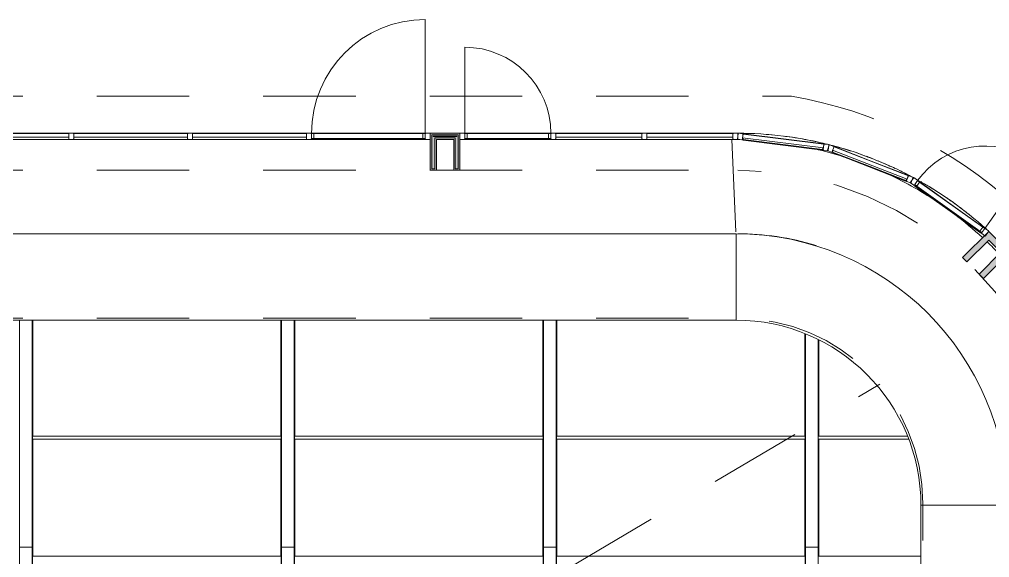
# Model space of a CAD drawing. Header units: metres. Extents: x -227.9 to -140, y 38 to 92.1.
# Drawn here: x -189.37 to -181.5, y 73.17 to 77.54 of the extents above; entities that cross this region are included whole.
import ezdxf

# ---------------------------------------------------------------- set-up
doc = ezdxf.new("R2010")
doc.units = ezdxf.units.M
doc.linetypes.add('JIS_02_0.7', pattern=[1.35, 0.75, -0.6])
for name, color, linetype, lineweight in [('A-COLS', 7, 'Continuous', 5), ('A-DOOR', 7, 'Continuous', 5), ('A-FLOR', 7, 'Continuous', 5), ('A-GLAZ-CURT', 7, 'Continuous', 5), ('A-GLAZ-CWMG', 7, 'Continuous', 5), ('A-ROOF', 7, 'Continuous', 5), ('A-WALL', 7, 'Continuous', 5)]:
    doc.layers.add(name, color=color, linetype=linetype, lineweight=lineweight)
doc.layers.add('A-DETL', color=94, linetype='Continuous', lineweight=5, true_color=0x00a600)
doc.layers.add('A-DETL-MBND', color=9, linetype='Continuous', lineweight=5, true_color=0xc0c0c0)

# ---------------------------------------------------------------- blocks, each defined once
blk = doc.blocks.new('LAG-B1020-CADRE STRUCTURELLE-PATIO - MUC-PATIO_skp_78-11715551-MUC-LAG-PRO-PLA-ARC-TZN-N03-AG02F')
at = {"layer": 'A-DETL-MBND'}
for p, q in [((16.776, 6.9137), (16.776, 5.9743)), ((16.776, 5.9743), (16.776, 6.9137)), ((18.7871, 5.9743), (18.7871, 6.9137)), ((18.7871, 5.9743), (18.7871, 6.9137)), ((18.901, 6.9137), (18.901, 5.9743)), ((18.901, 5.9743), (18.901, 6.9137)), ((20.9121, 5.9743), (20.9121, 6.9137)), ((20.9121, 5.9743), (20.9121, 6.9137)), ((21.026, 6.9137), (21.026, 5.9743)), ((21.026, 5.9743), (21.026, 6.9137)), ((23.0371, 5.9743), (23.0371, 6.8051)), ((23.0371, 5.9743), (23.0371, 6.8051)), ((23.151, 5.9743), (23.151, 6.754)), ((23.151, 6.754), (23.151, 5.9743)), ((16.776, 5.9499), (16.776, 5.0015)), ((16.776, 5.9499), (18.7871, 5.9499)), ((16.776, 5.9499), (18.7871, 5.9499)), ((16.776, 5.0015), (16.776, 5.9499)), ((18.7871, 5.0015), (18.7871, 5.9499)), ((18.7871, 5.0015), (18.7871, 5.9499)), ((18.901, 5.9499), (18.901, 5.0015)), ((18.901, 5.9499), (20.9121, 5.9499)), ((18.901, 5.9499), (20.9121, 5.9499)), ((18.901, 5.0015), (18.901, 5.9499)), ((20.9121, 5.0015), (20.9121, 5.9499)), ((20.9121, 5.0015), (20.9121, 5.9499)), ((21.026, 5.9499), (21.026, 5.0015)), ((21.026, 5.9499), (23.0371, 5.9499)), ((21.026, 5.9499), (23.0371, 5.9499)), ((21.026, 5.0015), (21.026, 5.9499)), ((23.0371, 5.0015), (23.0371, 5.9499)), ((23.0371, 5.0015), (23.0371, 5.9499)), ((23.151, 5.0015), (23.151, 5.9499)), ((23.8801, 5.9499), (23.151, 5.9499)), ((23.151, 5.9499), (23.151, 5.0015)), ((23.151, 5.9499), (23.8801, 5.9499))]:
    blk.add_line(p, q, dxfattribs=at)
blk = doc.blocks.new('LAG-B1020-CADRE STRUCTURELLE-PATIO - MUC-PATIO_skp_75-11715548-MUC-LAG-PRO-PLA-ARC-TZN-N03-AG02F')
at = {"layer": 'A-DETL-MBND'}
for p, q in [((16.881, 7.0357), (16.881, 5.195)), ((16.881, 5.195), (16.881, 7.0357)), ((18.901, 5.195), (18.901, 7.0357)), ((18.901, 5.195), (18.901, 7.0357)), ((19.006, 7.0357), (19.006, 5.195)), ((19.006, 5.195), (19.006, 7.0357)), ((21.026, 5.195), (21.026, 7.0357)), ((21.026, 5.195), (21.026, 7.0357)), ((21.131, 7.0357), (21.131, 5.195)), ((21.131, 5.195), (21.131, 7.0357)), ((23.151, 5.195), (23.151, 6.9252)), ((23.151, 5.195), (23.151, 6.9252)), ((23.256, 6.8783), (23.256, 5.195)), ((23.256, 5.195), (23.256, 6.8783)), ((16.776, 5.195), (16.881, 5.195)), ((16.776, 5.195), (16.881, 5.195)), ((16.881, 2.2157), (16.881, 5.195)), ((16.881, 2.2157), (16.881, 5.195)), ((18.901, 5.195), (19.006, 5.195)), ((18.901, 2.2157), (18.901, 5.195)), ((18.901, 5.195), (18.901, 2.2157)), ((18.901, 5.195), (19.006, 5.195)), ((19.006, 2.2157), (19.006, 5.195)), ((19.006, 2.2157), (19.006, 5.195)), ((21.026, 5.195), (21.131, 5.195)), ((21.026, 2.2157), (21.026, 5.195)), ((21.026, 5.195), (21.026, 2.2157)), ((21.026, 5.195), (21.131, 5.195)), ((21.131, 2.2157), (21.131, 5.195)), ((21.131, 2.2157), (21.131, 5.195)), ((23.151, 5.195), (23.256, 5.195)), ((23.151, 2.2157), (23.151, 5.195)), ((23.151, 5.195), (23.151, 2.2157)), ((23.151, 5.195), (23.256, 5.195)), ((23.256, 2.2157), (23.256, 5.195)), ((23.256, 2.2157), (23.256, 5.195))]:
    blk.add_line(p, q, dxfattribs=at)
blk = doc.blocks.new('LAG-B1020-CADRE STRUCTURELLE-PATIO - MUC-PATIO_skp_74-11715547-MUC-LAG-PRO-PLA-ARC-TZN-N03-AG02F')
at = {"layer": 'A-DETL-MBND'}
for p, q in [((16.796, 15.0791), (16.796, 14.1396)), ((16.796, 14.1396), (16.796, 15.0791)), ((18.8071, 15.0791), (18.8071, 14.1396)), ((18.8071, 14.1396), (18.8071, 15.0791)), ((18.921, 15.0791), (18.921, 14.1396)), ((18.921, 14.1396), (18.921, 15.0791)), ((20.9321, 15.0791), (20.9321, 14.1396)), ((20.9321, 14.1396), (20.9321, 15.0791)), ((21.046, 15.0791), (21.046, 14.1396)), ((21.046, 14.1396), (21.046, 15.0791)), ((23.0571, 14.9705), (23.0571, 14.1396)), ((23.0571, 14.1396), (23.0571, 14.9705)), ((23.171, 14.1396), (23.171, 14.9194)), ((23.171, 14.9194), (23.171, 14.1396)), ((16.7927, 14.1396), (18.8115, 14.1396)), ((18.8115, 14.1396), (16.7927, 14.1396)), ((16.796, 14.1153), (16.796, 13.1668)), ((18.8071, 14.1153), (16.796, 14.1153)), ((18.8071, 14.1153), (16.796, 14.1153)), ((16.796, 13.1668), (16.796, 14.1153)), ((18.8071, 14.1153), (18.8071, 13.1668)), ((18.8071, 13.1668), (18.8071, 14.1153)), ((18.9177, 14.1396), (20.9365, 14.1396)), ((20.9365, 14.1396), (18.9177, 14.1396)), ((18.921, 14.1153), (18.921, 13.1668)), ((20.9321, 14.1153), (18.921, 14.1153)), ((20.9321, 14.1153), (18.921, 14.1153)), ((18.921, 13.1668), (18.921, 14.1153)), ((20.9321, 14.1153), (20.9321, 13.1668)), ((20.9321, 13.1668), (20.9321, 14.1153)), ((21.0427, 14.1396), (23.0615, 14.1396)), ((23.0615, 14.1396), (21.0427, 14.1396)), ((21.046, 14.1153), (21.046, 13.1668)), ((23.0571, 14.1153), (21.046, 14.1153)), ((23.0571, 14.1153), (21.046, 14.1153)), ((21.046, 13.1668), (21.046, 14.1153)), ((23.0571, 14.1153), (23.0571, 13.1668)), ((23.0571, 13.1668), (23.0571, 14.1153)), ((23.1683, 14.1396), (23.89, 14.1396)), ((23.89, 14.1396), (23.1683, 14.1396)), ((23.171, 13.1668), (23.171, 14.1153)), ((23.171, 14.1153), (23.9001, 14.1153)), ((23.171, 14.1153), (23.171, 13.1668)), ((23.171, 14.1153), (23.9001, 14.1153)), ((16.7927, 13.1668), (18.8115, 13.1668)), ((18.8115, 13.1668), (16.7927, 13.1668)), ((18.9177, 13.1668), (20.9365, 13.1668)), ((20.9365, 13.1668), (18.9177, 13.1668)), ((21.0427, 13.1668), (23.0615, 13.1668)), ((23.0615, 13.1668), (21.0427, 13.1668)), ((23.1677, 13.1668), (24.0002, 13.1668)), ((23.1677, 13.1668), (24.0002, 13.1668))]:
    blk.add_line(p, q, dxfattribs=at)

msp = doc.modelspace()

# ---------------------------------------------------------------- hatches: boundary and pattern name
at = {"layer": 'A-COLS', "true_color": 0x808080}
msp.add_hatch(color=8, dxfattribs=at).paths.add_polyline_path([(-181.5513, 75.4367), (-181.3391, 75.6488), (-181.5088, 75.8185), (-181.721, 75.6064), (-181.6856, 75.571), (-181.5088, 75.7478), (-181.4098, 75.6488), (-181.5866, 75.472)])
at = {"layer": 'A-WALL', "true_color": 0x808080}
h = msp.add_hatch(color=8, dxfattribs=at)
h.paths.add_polyline_path([(-185.7994, 76.3135), (-185.7994, 76.6135), (-186.0394, 76.6135), (-186.0394, 76.3135), (-185.9894, 76.3135), (-185.9894, 76.5635), (-185.8494, 76.5635), (-185.8494, 76.3135)])
h.paths.add_polyline_path([(-185.8124, 76.3265), (-185.8364, 76.3265), (-185.8364, 76.5765), (-186.0024, 76.5765), (-186.0024, 76.3265), (-186.0264, 76.3265), (-186.0264, 76.6005), (-185.8124, 76.6005), (-185.8124, 76.4483)])
h = msp.add_hatch(color=8, dxfattribs=at)
h.paths.add_polyline_path([(-185.8364, 76.3265), (-185.8124, 76.3265), (-185.8124, 76.6005), (-186.0264, 76.6005), (-186.0264, 76.3265), (-186.0024, 76.3265), (-186.0024, 76.5765), (-185.8364, 76.5765), (-185.8364, 76.4483)])
h.paths.add_polyline_path([(-185.8234, 76.5875), (-186.0154, 76.5875), (-186.0154, 76.5895), (-185.8234, 76.5895)])
msp.add_hatch(color=8, dxfattribs=at).paths.add_polyline_path([(-185.8234, 76.5875), (-185.8234, 76.5895), (-186.0154, 76.5895), (-186.0154, 76.5875)])

# ---------------------------------------------------------------- linework, layer by layer
at = {"layer": 'A-COLS', "lineweight": 13}
for p, q in [((-181.5088, 75.8185), (-181.721, 75.6064)), ((-181.3391, 75.6488), (-181.5088, 75.8185)), ((-181.6856, 75.571), (-181.5088, 75.7478)), ((-181.5088, 75.7478), (-181.4098, 75.6488)), ((-181.4098, 75.6488), (-181.5866, 75.472)), ((-181.5513, 75.4367), (-181.3391, 75.6488)), ((-181.721, 75.6064), (-181.6856, 75.571)), ((-181.5866, 75.472), (-181.5513, 75.4367))]:
    msp.add_line(p, q, dxfattribs=at)
at = {"layer": 'A-DETL', "color": 9, "linetype": 'JIS_02_0.7', "lineweight": 9, "true_color": 0xc0c0c0}
msp.add_line((-203.5942, 76.9135), (-183.1081, 76.9135), dxfattribs=at)
at = {"layer": 'A-DETL', "color": 7, "linetype": 'JIS_02_0.7'}
for p, q in [((-203.5941, 76.3135), (-183.5441, 76.3135)), ((-203.5941, 75.1135), (-183.5441, 75.1135)), ((-204.6608, 61.447), (-182.3929, 74.5785)), ((-182.0441, 62.5135), (-182.0441, 73.6135))]:
    msp.add_line(p, q, dxfattribs=at)
at = {"layer": 'A-DETL', "color": 9, "linetype": 'JIS_02_0.7', "lineweight": 9, "true_color": 0xc0c0c0}
msp.add_arc((-183.7139, 73.3698), 3.5952, 47.7389, 80.29984, dxfattribs=at)
at = {"layer": 'A-DETL', "color": 7, "linetype": 'JIS_02_0.7'}
for radius, start in [(2.7, 360), (1.5, 0)]:
    msp.add_arc((-183.5441, 73.6135), radius, start, 90, dxfattribs=at)
at = {"layer": 'A-DETL-MBND'}
for p, q in [((-183.5591, 75.0985), (-183.5591, 75.7985)), ((-183.5591, 75.0985), (-203.5791, 75.0985)), ((-182.0591, 73.5985), (-181.3591, 73.5985)), ((-182.0591, 62.5285), (-182.0591, 73.5985))]:
    msp.add_line(p, q, dxfattribs=at)
at = {"layer": 'A-DETL-MBND', "lineweight": 9}
for p, q in [((-189.3716, 73.2578), (-189.3716, 75.0985)), ((-189.3716, 73.2578), (-189.3716, 75.0985)), ((-189.2666, 75.0985), (-189.2666, 73.2578)), ((-189.2666, 73.2578), (-189.2666, 75.0985)), ((-189.2622, 75.0985), (-189.2622, 74.1591)), ((-189.2622, 74.1591), (-189.2622, 75.0985)), ((-189.2622, 75.0985), (-189.2622, 74.1591)), ((-189.2622, 74.1591), (-189.2622, 75.0985)), ((-187.2511, 74.1591), (-187.2511, 75.0985)), ((-187.2511, 74.1591), (-187.2511, 75.0985)), ((-187.2511, 75.0985), (-187.2511, 74.1591)), ((-187.2511, 74.1591), (-187.2511, 75.0985)), ((-187.2466, 73.2578), (-187.2466, 75.0985)), ((-187.2466, 73.2578), (-187.2466, 75.0985)), ((-187.1416, 75.0985), (-187.1416, 73.2578)), ((-187.1416, 73.2578), (-187.1416, 75.0985)), ((-187.1372, 75.0985), (-187.1372, 74.1591)), ((-187.1372, 74.1591), (-187.1372, 75.0985)), ((-187.1372, 75.0985), (-187.1372, 74.1591)), ((-187.1372, 74.1591), (-187.1372, 75.0985)), ((-185.1261, 74.1591), (-185.1261, 75.0985)), ((-185.1261, 74.1591), (-185.1261, 75.0985)), ((-185.1261, 75.0985), (-185.1261, 74.1591)), ((-185.1261, 74.1591), (-185.1261, 75.0985)), ((-185.1216, 73.2578), (-185.1216, 75.0985)), ((-185.1216, 73.2578), (-185.1216, 75.0985)), ((-185.0166, 75.0985), (-185.0166, 73.2578)), ((-185.0166, 73.2578), (-185.0166, 75.0985)), ((-185.0122, 75.0985), (-185.0122, 74.1591)), ((-185.0122, 74.1591), (-185.0122, 75.0985)), ((-185.0122, 75.0985), (-185.0122, 74.1591)), ((-185.0122, 74.1591), (-185.0122, 75.0985)), ((-183.0011, 74.1591), (-183.0011, 74.9894)), ((-183.0011, 74.1591), (-183.0011, 74.9894)), ((-183.0011, 74.9894), (-183.0011, 74.1591)), ((-183.0011, 74.1591), (-183.0011, 74.9894)), ((-182.9966, 73.2578), (-182.9966, 74.9876)), ((-182.9966, 73.2578), (-182.9966, 74.9876)), ((-182.8916, 74.9405), (-182.8916, 73.2578)), ((-182.8916, 73.2578), (-182.8916, 74.9405)), ((-182.8872, 74.1591), (-182.8872, 74.9382)), ((-182.8872, 74.9382), (-182.8872, 74.1591)), ((-182.8872, 74.1591), (-182.8872, 74.9382)), ((-182.8872, 74.9382), (-182.8872, 74.1591)), ((-189.2666, 74.1591), (-187.2478, 74.1591)), ((-187.2478, 74.1591), (-189.2666, 74.1591)), ((-187.1416, 74.1591), (-185.1228, 74.1591)), ((-185.1228, 74.1591), (-187.1416, 74.1591)), ((-185.0166, 74.1591), (-182.9978, 74.1591)), ((-182.9978, 74.1591), (-185.0166, 74.1591)), ((-182.891, 74.1591), (-182.1693, 74.1591)), ((-182.1693, 74.1591), (-182.891, 74.1591)), ((-189.2622, 74.1347), (-189.2622, 73.1863)), ((-189.2622, 74.1347), (-187.2511, 74.1347)), ((-189.2622, 74.1347), (-187.2511, 74.1347)), ((-189.2622, 73.1863), (-189.2622, 74.1347)), ((-189.2622, 74.1347), (-189.2622, 73.1863)), ((-187.2511, 74.1347), (-189.2622, 74.1347)), ((-187.2511, 74.1347), (-189.2622, 74.1347)), ((-189.2622, 73.1863), (-189.2622, 74.1347)), ((-187.2511, 73.1863), (-187.2511, 74.1347)), ((-187.2511, 73.1863), (-187.2511, 74.1347)), ((-187.2511, 74.1347), (-187.2511, 73.1863)), ((-187.2511, 73.1863), (-187.2511, 74.1347)), ((-187.1372, 74.1347), (-187.1372, 73.1863)), ((-187.1372, 74.1347), (-185.1261, 74.1347)), ((-187.1372, 74.1347), (-185.1261, 74.1347)), ((-187.1372, 73.1863), (-187.1372, 74.1347)), ((-187.1372, 74.1347), (-187.1372, 73.1863)), ((-185.1261, 74.1347), (-187.1372, 74.1347)), ((-185.1261, 74.1347), (-187.1372, 74.1347)), ((-187.1372, 73.1863), (-187.1372, 74.1347)), ((-185.1261, 73.1863), (-185.1261, 74.1347)), ((-185.1261, 73.1863), (-185.1261, 74.1347)), ((-185.1261, 74.1347), (-185.1261, 73.1863)), ((-185.1261, 73.1863), (-185.1261, 74.1347)), ((-185.0122, 74.1347), (-185.0122, 73.1863)), ((-185.0122, 74.1347), (-183.0011, 74.1347)), ((-185.0122, 74.1347), (-183.0011, 74.1347)), ((-185.0122, 73.1863), (-185.0122, 74.1347)), ((-185.0122, 74.1347), (-185.0122, 73.1863)), ((-183.0011, 74.1347), (-185.0122, 74.1347)), ((-183.0011, 74.1347), (-185.0122, 74.1347)), ((-185.0122, 73.1863), (-185.0122, 74.1347)), ((-183.0011, 73.1863), (-183.0011, 74.1347)), ((-183.0011, 73.1863), (-183.0011, 74.1347)), ((-183.0011, 74.1347), (-183.0011, 73.1863)), ((-183.0011, 73.1863), (-183.0011, 74.1347)), ((-182.8872, 73.1863), (-182.8872, 74.1347)), ((-182.1592, 74.1347), (-182.8872, 74.1347)), ((-182.8872, 74.1347), (-182.8872, 73.1863)), ((-182.8872, 74.1347), (-182.1592, 74.1347)), ((-182.8872, 73.1863), (-182.8872, 74.1347)), ((-182.8872, 74.1347), (-182.1592, 74.1347)), ((-182.8872, 74.1347), (-182.8872, 73.1863)), ((-182.8872, 74.1347), (-182.1592, 74.1347)), ((-189.3716, 73.2578), (-189.2666, 73.2578)), ((-189.3716, 70.2785), (-189.3716, 73.2578)), ((-189.3716, 73.2578), (-189.3716, 70.2785)), ((-189.3716, 73.2578), (-189.2666, 73.2578)), ((-189.2666, 70.2785), (-189.2666, 73.2578)), ((-189.2666, 70.2785), (-189.2666, 73.2578)), ((-187.2466, 73.2578), (-187.1416, 73.2578)), ((-187.2466, 70.2785), (-187.2466, 73.2578)), ((-187.2466, 73.2578), (-187.2466, 70.2785)), ((-187.2466, 73.2578), (-187.1416, 73.2578)), ((-187.1416, 70.2785), (-187.1416, 73.2578)), ((-187.1416, 70.2785), (-187.1416, 73.2578)), ((-185.1216, 73.2578), (-185.0166, 73.2578)), ((-185.1216, 70.2785), (-185.1216, 73.2578)), ((-185.1216, 73.2578), (-185.1216, 70.2785)), ((-185.1216, 73.2578), (-185.0166, 73.2578)), ((-185.0166, 70.2785), (-185.0166, 73.2578)), ((-185.0166, 70.2785), (-185.0166, 73.2578)), ((-182.9966, 73.2578), (-182.8916, 73.2578)), ((-182.9966, 70.2785), (-182.9966, 73.2578)), ((-182.9966, 73.2578), (-182.9966, 70.2785)), ((-182.9966, 73.2578), (-182.8916, 73.2578)), ((-182.8916, 70.2785), (-182.8916, 73.2578)), ((-182.8916, 70.2785), (-182.8916, 73.2578)), ((-189.2666, 73.1862), (-187.2478, 73.1862)), ((-187.2478, 73.1862), (-189.2666, 73.1862)), ((-187.1416, 73.1862), (-185.1228, 73.1862)), ((-185.1228, 73.1862), (-187.1416, 73.1862)), ((-185.0166, 73.1862), (-182.9978, 73.1862)), ((-182.9978, 73.1862), (-185.0166, 73.1862)), ((-182.8916, 73.1862), (-182.0591, 73.1862)), ((-182.8916, 73.1862), (-182.0591, 73.1862))]:
    msp.add_line(p, q, dxfattribs=at)
at = {"layer": 'A-DETL-MBND'}
msp.add_arc((-183.5591, 73.5985), 1.5, 0, 90, dxfattribs=at)
at = {"layer": 'A-DOOR'}
for p, q in [((-186.0794, 76.6123), (-186.0794, 77.5363)), ((-185.7594, 76.6123), (-185.7594, 77.3107)), ((-181.5414, 75.8417), (-181.1537, 76.3861))]:
    msp.add_line(p, q, dxfattribs=at)
at = {"layer": 'A-DOOR', "color": 9, "lineweight": 9, "true_color": 0xc0c0c0}
for p, q in [((-186.9834, 76.6123), (-187.0034, 76.6123)), ((-187.0034, 76.6123), (-187.0034, 76.5723)), ((-186.9834, 76.5723), (-186.9834, 76.6123)), ((-186.0794, 76.6123), (-186.0994, 76.6123)), ((-186.0994, 76.6123), (-186.0994, 76.5723)), ((-186.0794, 76.5723), (-186.0794, 76.6123)), ((-185.7594, 76.5723), (-185.7594, 76.6123)), ((-185.7594, 76.6123), (-185.7394, 76.6123)), ((-185.7394, 76.6123), (-185.7394, 76.5723)), ((-185.081, 76.5723), (-185.081, 76.6123)), ((-185.081, 76.6123), (-185.061, 76.6123)), ((-185.061, 76.6123), (-185.061, 76.5723)), ((-187.0034, 76.5723), (-186.9834, 76.5723)), ((-186.0994, 76.5723), (-186.0794, 76.5723)), ((-185.7394, 76.5723), (-185.7594, 76.5723)), ((-185.061, 76.5723), (-185.081, 76.5723)), ((-182.0858, 76.2295), (-182.109, 76.1969)), ((-182.109, 76.1969), (-182.0927, 76.1853)), ((-182.0927, 76.1853), (-182.0695, 76.2179)), ((-182.0695, 76.2179), (-182.0858, 76.2295)), ((-181.5577, 75.8533), (-181.5809, 75.8208)), ((-181.5809, 75.8208), (-181.5646, 75.8092)), ((-181.5646, 75.8092), (-181.5414, 75.8417)), ((-181.5414, 75.8417), (-181.5577, 75.8533))]:
    msp.add_line(p, q, dxfattribs=at)
at = {"layer": 'A-DOOR', "color": 9, "true_color": 0xc0c0c0}
for p, q in [((-186.9834, 76.6123), (-186.0994, 76.6123)), ((-185.081, 76.6123), (-185.7394, 76.6123)), ((-186.0994, 76.5723), (-186.9834, 76.5723)), ((-185.7394, 76.5723), (-185.081, 76.5723)), ((-181.5809, 75.8208), (-182.0927, 76.1853)), ((-182.0695, 76.2179), (-181.5577, 75.8533))]:
    msp.add_line(p, q, dxfattribs=at)
at = {"layer": 'A-DOOR'}
for centre, radius, start, end in [((-186.0794, 76.6123), 0.924, 90, 180), ((-185.7594, 76.6123), 0.6984, 0, 90), ((-181.5414, 75.8417), 0.6683, 54.53941, 144.53941)]:
    msp.add_arc(centre, radius, start, end, dxfattribs=at)
at = {"layer": 'A-FLOR', "lineweight": 9}
for p, q in [((-188.9674, 76.6135), (-189.8994, 76.6135)), ((-188.0034, 76.6135), (-188.9354, 76.6135)), ((-187.0394, 76.6135), (-187.9714, 76.6135)), ((-186.0754, 76.6135), (-187.0074, 76.6135)), ((-186.0394, 76.6135), (-186.0434, 76.6135)), ((-185.7954, 76.6135), (-185.7994, 76.6135)), ((-185.057, 76.6135), (-185.7634, 76.6135)), ((-184.3186, 76.6135), (-185.025, 76.6135)), ((-183.5801, 76.6135), (-184.2866, 76.6135)), ((-183.5441, 76.6135), (-183.5481, 76.6135))]:
    msp.add_line(p, q, dxfattribs=at)
for start, end in [(75.86632, 90), (62.0349, 75.84293), (61.60029, 61.74204), (47.78841, 61.42398)]:
    msp.add_arc((-183.5441, 73.6135), 3, start, end, dxfattribs=at)
at = {"layer": 'A-FLOR'}
for start, end in [(82.36976, 82.82151), (79.23227, 80.68361), (75.64303, 77.00963), (72.02683, 73.33933), (68.4322, 69.67161), (64.83757, 66.00575), (62.01896, 62.3413), (61.59899, 61.74313), (61.24294, 61.44029), (57.6483, 58.67791), (54.05367, 55.01538), (50.45904, 51.35351)]:
    msp.add_arc((-183.5441, 73.6135), 3, start, end, dxfattribs=at)
at = {"layer": 'A-GLAZ-CURT', "lineweight": 9}
for p, q in [((-188.9714, 76.6123), (-189.8954, 76.6123)), ((-189.8954, 76.5823), (-188.9714, 76.5823)), ((-188.9714, 76.5823), (-188.9714, 76.6123)), ((-188.0074, 76.6123), (-188.9314, 76.6123)), ((-188.9314, 76.6123), (-188.9314, 76.5823)), ((-188.9314, 76.5823), (-188.0074, 76.5823)), ((-188.0074, 76.5823), (-188.0074, 76.6123)), ((-187.0434, 76.6123), (-187.9674, 76.6123)), ((-187.9674, 76.6123), (-187.9674, 76.5823)), ((-187.9674, 76.5823), (-187.0434, 76.5823)), ((-187.0434, 76.5823), (-187.0434, 76.6123)), ((-184.3226, 76.6123), (-185.021, 76.6123)), ((-185.021, 76.6123), (-185.021, 76.5823)), ((-185.021, 76.5823), (-184.3226, 76.5823)), ((-184.3226, 76.5823), (-184.3226, 76.6123)), ((-183.5841, 76.6123), (-184.2826, 76.6123)), ((-184.2826, 76.6123), (-184.2826, 76.5823)), ((-184.2826, 76.5823), (-183.5841, 76.5823)), ((-183.5841, 76.5823), (-183.5841, 76.6123)), ((-183.5021, 76.6073), (-183.5058, 76.5775)), ((-183.5058, 76.5775), (-182.8502, 76.4956)), ((-182.8465, 76.5254), (-183.5021, 76.6073)), ((-182.8502, 76.4956), (-182.8465, 76.5254)), ((-182.7643, 76.5046), (-182.7752, 76.4767)), ((-182.1604, 76.2697), (-182.7643, 76.5046)), ((-182.7752, 76.4767), (-182.1713, 76.2418)), ((-182.1713, 76.2418), (-182.1604, 76.2697))]:
    msp.add_line(p, q, dxfattribs=at)
at = {"layer": 'A-GLAZ-CWMG', "lineweight": 13, "extrusion": (0, 0, -1)}
for p, q in [((-188.9714, 76.6095), (-188.9714, 76.5675)), ((-188.9354, 76.6135), (-188.9674, 76.6135)), ((-188.9314, 76.5675), (-188.9314, 76.6095)), ((-188.0074, 76.6095), (-188.0074, 76.5675)), ((-187.9714, 76.6135), (-188.0034, 76.6135)), ((-187.9674, 76.5675), (-187.9674, 76.6095)), ((-187.0434, 76.6095), (-187.0434, 76.5675)), ((-187.0074, 76.6135), (-187.0394, 76.6135)), ((-185.025, 76.6135), (-185.057, 76.6135)), ((-185.021, 76.5675), (-185.021, 76.6095)), ((-184.3226, 76.6095), (-184.3226, 76.5675)), ((-184.2866, 76.6135), (-184.3186, 76.6135)), ((-184.2826, 76.5675), (-184.2826, 76.6095)), ((-183.5841, 76.6095), (-183.5841, 76.5675)), ((-183.5481, 76.6135), (-183.5801, 76.6135)), ((-183.5441, 76.5675), (-183.5441, 76.6095)), ((-188.9674, 76.5635), (-188.9354, 76.5635)), ((-188.0034, 76.5635), (-187.9714, 76.5635)), ((-187.0394, 76.5635), (-187.0074, 76.5635)), ((-187.0034, 76.5675), (-187.0034, 76.5723)), ((-185.061, 76.5723), (-185.061, 76.5675)), ((-185.057, 76.5635), (-185.025, 76.5635)), ((-184.3186, 76.5635), (-184.2866, 76.5635)), ((-183.5801, 76.5635), (-183.5481, 76.5635)), ((-182.8468, 76.5227), (-182.852, 76.481)), ((-182.8106, 76.5222), (-182.8423, 76.5261)), ((-182.8123, 76.476), (-182.8071, 76.5177)), ((-182.8485, 76.4765), (-182.8168, 76.4726)), ((-182.1614, 76.2672), (-182.1766, 76.228)), ((-182.1264, 76.2578), (-182.1562, 76.2694)), ((-182.1743, 76.2228), (-182.1445, 76.2112)), ((-182.1393, 76.2135), (-182.1241, 76.2527)), ((-181.5646, 75.8092), (-181.5674, 75.8053)), ((-181.5664, 75.7997), (-181.5404, 75.7811)), ((-181.5114, 75.8219), (-181.5374, 75.8404)), ((-181.5348, 75.7821), (-181.5104, 75.8163))]:
    msp.add_line(p, q, dxfattribs=at)
at = {"layer": 'A-GLAZ-CWMG', "lineweight": 13}
for p, q in [((-186.0434, 76.6135), (-186.0754, 76.6135)), ((-186.0394, 76.5675), (-186.0394, 76.6095)), ((-185.7994, 76.6095), (-185.7994, 76.5675)), ((-185.7634, 76.6135), (-185.7954, 76.6135)), ((-183.5421, 76.6095), (-183.5473, 76.5679)), ((-183.5059, 76.609), (-183.5377, 76.613)), ((-183.5077, 76.5629), (-183.5025, 76.6046)), ((-186.0794, 76.5723), (-186.0794, 76.5675)), ((-186.0754, 76.5635), (-186.0434, 76.5635)), ((-185.7954, 76.5635), (-185.7634, 76.5635)), ((-185.7594, 76.5675), (-185.7594, 76.5723)), ((-183.5439, 76.5634), (-183.5121, 76.5594)), ((-182.8026, 76.5166), (-182.8178, 76.4774)), ((-182.7676, 76.5072), (-182.7974, 76.5188)), ((-182.7805, 76.4629), (-182.7653, 76.5021)), ((-182.8155, 76.4722), (-182.7857, 76.4606)), ((-182.12, 76.2504), (-182.1443, 76.2162)), ((-182.1434, 76.2106), (-182.1173, 76.1921)), ((-182.0883, 76.2328), (-182.1144, 76.2514)), ((-182.1118, 76.193), (-182.109, 76.1969))]:
    msp.add_line(p, q, dxfattribs=at)
at = {"layer": 'A-GLAZ-CWMG'}
for p, q in [((-183.1741, 76.5676), (-183.5018, 76.6085)), ((-183.5018, 76.6085), (-183.5018, 76.6074)), ((-183.1741, 76.5676), (-183.5018, 76.6085)), ((-183.5018, 76.577), (-183.5018, 76.5622)), ((-183.1798, 76.5219), (-183.5018, 76.5622)), ((-183.5018, 76.5622), (-183.5018, 76.5593)), ((-183.5018, 76.5593), (-183.5018, 76.5581)), ((-183.5018, 76.5581), (-183.1803, 76.518)), ((-183.1803, 76.518), (-183.5018, 76.5581)), ((-183.1803, 76.518), (-182.8588, 76.4778)), ((-182.8588, 76.4778), (-183.1803, 76.518)), ((-182.8578, 76.4817), (-183.1798, 76.5219)), ((-182.8464, 76.5267), (-183.1741, 76.5676)), ((-182.8464, 76.5267), (-183.1741, 76.5676)), ((-182.8467, 76.5255), (-182.8464, 76.5267)), ((-182.7637, 76.5057), (-182.764, 76.5046)), ((-182.4619, 76.3883), (-182.7637, 76.5057)), ((-182.4619, 76.3883), (-182.7637, 76.5057)), ((-182.8588, 76.4778), (-182.8585, 76.479)), ((-182.8585, 76.479), (-182.8578, 76.4817)), ((-182.8578, 76.4817), (-182.8542, 76.4961)), ((-182.7759, 76.4581), (-182.7762, 76.4569)), ((-182.7762, 76.4569), (-182.48, 76.3417)), ((-182.48, 76.3417), (-182.7762, 76.4569)), ((-182.7752, 76.4608), (-182.7759, 76.4581)), ((-182.7715, 76.4752), (-182.7752, 76.4608)), ((-182.4786, 76.3455), (-182.7752, 76.4608)), ((-182.48, 76.3417), (-182.1839, 76.2265)), ((-182.1839, 76.2265), (-182.48, 76.3417)), ((-182.182, 76.2301), (-182.4786, 76.3455)), ((-182.1601, 76.2709), (-182.4619, 76.3883)), ((-182.1601, 76.2709), (-182.4619, 76.3883)), ((-182.1606, 76.2699), (-182.1601, 76.2709)), ((-182.1839, 76.2265), (-182.1833, 76.2276)), ((-182.1833, 76.2276), (-182.182, 76.2301)), ((-182.182, 76.2301), (-182.1749, 76.2432)), ((-182.1083, 76.1871), (-182.1088, 76.186)), ((-182.1088, 76.186), (-181.8419, 75.9959)), ((-181.8419, 75.9959), (-182.1088, 76.186)), ((-182.1069, 76.1896), (-182.1083, 76.1871)), ((-182.1047, 76.1938), (-182.1069, 76.1896)), ((-181.8396, 75.9992), (-182.1069, 76.1896)), ((-182.0849, 76.2304), (-182.0855, 76.2294)), ((-181.8129, 76.0366), (-182.0849, 76.2304)), ((-181.8129, 76.0366), (-182.0849, 76.2304)), ((-181.5408, 75.8428), (-181.8129, 76.0366)), ((-181.5408, 75.8428), (-181.8129, 76.0366)), ((-181.8419, 75.9959), (-181.5749, 75.8058)), ((-181.5749, 75.8058), (-181.8419, 75.9959)), ((-181.5722, 75.8087), (-181.8396, 75.9992)), ((-181.5749, 75.8058), (-181.5741, 75.8066)), ((-181.5741, 75.8066), (-181.5722, 75.8087)), ((-181.5722, 75.8087), (-181.569, 75.8122)), ((-181.5416, 75.842), (-181.5408, 75.8428))]:
    msp.add_line(p, q, dxfattribs=at)
at = {"layer": 'A-GLAZ-CWMG', "lineweight": 13, "extrusion": (0, 0, -1)}
for centre, start, end in [((188.9674, 76.6095), 0, 90), ((188.9354, 76.6095), 90, 180), ((188.0034, 76.6095), 0, 90), ((187.9714, 76.6095), 90, 180), ((187.0394, 76.6095), 0, 90), ((187.0074, 76.6095), 90, 180), ((185.057, 76.6095), 0, 90), ((185.025, 76.6095), 90, 180), ((184.3186, 76.6095), 0, 90), ((184.2866, 76.6095), 90, 180), ((183.5801, 76.6095), 0, 90), ((183.5481, 76.6095), 90, 180), ((188.9674, 76.5675), 270, 0), ((188.9354, 76.5675), 180, 270), ((188.0034, 76.5675), 270, 0), ((187.9714, 76.5675), 180, 270), ((187.0394, 76.5675), 270, 0), ((187.0074, 76.5675), 180, 270), ((185.057, 76.5675), 270, 0), ((185.025, 76.5675), 180, 270), ((184.3186, 76.5675), 270, 0), ((184.2866, 76.5675), 180, 270), ((183.5801, 76.5675), 270, 0), ((183.5481, 76.5675), 180, 270), ((182.8428, 76.5222), 7.12122, 97.12122), ((182.8111, 76.5182), 97.12122, 187.12122), ((182.848, 76.4805), 277.12122, 7.12122), ((182.8163, 76.4765), 187.12122, 277.12122), ((182.1576, 76.2657), 21.25401, 111.25401), ((182.1729, 76.2266), 291.25401, 21.25401), ((182.143, 76.215), 201.25401, 291.25401), ((182.1278, 76.2541), 111.25401, 201.25401), ((181.5641, 75.803), 305.46059, 35.46059), ((181.5397, 75.8372), 35.46059, 125.46059), ((181.5137, 75.8186), 125.46059, 215.46059), ((181.538, 75.7844), 215.46059, 305.46059)]:
    msp.add_arc(centre, 0.004, start, end, dxfattribs=at)
at = {"layer": 'A-GLAZ-CWMG', "lineweight": 13}
for centre, start, end in [((-186.0754, 76.6095), 90, 180), ((-186.0434, 76.6095), 0, 90), ((-185.7954, 76.6095), 90, 180), ((-185.7634, 76.6095), 0, 90), ((-183.5382, 76.609), 82.87878, 172.87878), ((-183.5064, 76.6051), 352.87878, 82.87878), ((-186.0754, 76.5675), 180, 270), ((-186.0434, 76.5675), 270, 0), ((-185.7954, 76.5675), 180, 270), ((-185.7634, 76.5675), 270, 0), ((-183.5434, 76.5674), 172.87878, 262.87878), ((-183.5116, 76.5634), 262.87878, 352.87878), ((-182.7989, 76.5151), 68.74599, 158.74599), ((-182.769, 76.5035), 338.74599, 68.74599), ((-182.8141, 76.476), 158.74599, 248.74599), ((-182.7843, 76.4644), 248.74599, 338.74599), ((-182.1411, 76.2139), 144.53941, 234.53941), ((-182.1167, 76.2481), 54.53941, 144.53941), ((-182.115, 76.1953), 234.53941, 324.53941), ((-182.0906, 76.2296), 324.53941, 54.53941)]:
    msp.add_arc(centre, 0.004, start, end, dxfattribs=at)
at = {"layer": 'A-ROOF'}
for p, q in [((-189.8994, 76.5635), (-188.9674, 76.5635)), ((-188.9354, 76.5635), (-188.0034, 76.5635)), ((-187.9714, 76.5635), (-187.0394, 76.5635)), ((-187.0074, 76.5635), (-186.0754, 76.5635)), ((-186.0434, 76.5635), (-186.0394, 76.5635)), ((-185.7994, 76.5635), (-185.7954, 76.5635)), ((-185.7634, 76.5635), (-185.057, 76.5635)), ((-185.025, 76.5635), (-184.3186, 76.5635)), ((-184.2866, 76.5635), (-183.5942, 76.5635)), ((-183.5591, 75.7985), (-203.5791, 75.7985))]:
    msp.add_line(p, q, dxfattribs=at)
at = {"layer": 'A-ROOF', "color": 9, "linetype": 'JIS_02_0.7', "true_color": 0xc0c0c0}
msp.add_line((-183.5942, 76.5635), (-183.5591, 75.7985), dxfattribs=at)
at = {"layer": 'A-ROOF'}
for centre, radius, start, end in [((-183.5942, 73.5635), 3, 88.74063, 90), ((-183.5942, 73.5635), 3, 88.23556, 88.36917), ((-183.5942, 73.5635), 3, 72.44034, 77.03013), ((-183.5942, 73.5635), 3, 55.81214, 64.92459), ((-183.5942, 73.5635), 3, 47.2927, 53.02333), ((-183.5591, 73.5985), 2.2, 360, 90), ((-183.5942, 73.5635), 3, 43.6624, 46.33664)]:
    msp.add_arc(centre, radius, start, end, dxfattribs=at)
at = {"layer": 'A-WALL', "lineweight": 13}
for p, q in [((-186.0394, 76.6135), (-186.0394, 76.3135)), ((-185.7994, 76.6135), (-186.0394, 76.6135)), ((-185.7994, 76.3135), (-185.7994, 76.6135)), ((-185.9894, 76.3135), (-185.9894, 76.5635)), ((-185.9894, 76.5635), (-185.8494, 76.5635)), ((-185.8494, 76.5635), (-185.8494, 76.3135)), ((-186.0394, 76.3135), (-185.9894, 76.3135)), ((-185.8494, 76.3135), (-185.7994, 76.3135))]:
    msp.add_line(p, q, dxfattribs=at)
at = {"layer": 'A-WALL'}
for p, q in [((-186.0264, 76.6005), (-186.0264, 76.3265)), ((-185.8124, 76.6005), (-186.0264, 76.6005)), ((-186.0154, 76.5895), (-185.8234, 76.5895)), ((-186.0154, 76.5875), (-186.0154, 76.5895)), ((-185.8234, 76.5875), (-186.0154, 76.5875)), ((-186.0024, 76.5765), (-185.8364, 76.5765)), ((-186.0024, 76.3265), (-186.0024, 76.5765)), ((-185.8364, 76.5765), (-185.8364, 76.3265)), ((-185.8234, 76.5895), (-185.8234, 76.5875)), ((-185.8124, 76.3265), (-185.8124, 76.6005)), ((-183.5441, 76.6135), (-183.5131, 76.6135)), ((-186.0264, 76.3265), (-186.0024, 76.3265)), ((-185.8364, 76.3265), (-185.8124, 76.3265))]:
    msp.add_line(p, q, dxfattribs=at)
for radius, start, end in [(3, 88.03573, 89.39154), (3, 84.34579, 86.0252), (3, 80.66322, 82.36059), (3, 76.98538, 78.69581), (3, 73.31074, 75.03083), (3, 69.63838, 71.36564), (3, 65.96769, 67.70018), (3, 62.29826, 64.03442), (3, 58.62983, 60.36831), (3, 54.96216, 56.70176), (3, 51.29513, 53.0347), (3, 47.74715, 49.36701), (2.185, 81.73163, 90), (2.185, 73.09208, 81.71804)]:
    msp.add_arc((-183.5441, 73.6135), radius, start, end, dxfattribs=at)

# ---------------------------------------------------------------- block references
for name, p in [('LAG-B1020-CADRE STRUCTURELLE-PATIO - MUC-PATIO_skp_78-11715551-MUC-LAG-PRO-PLA-ARC-TZN-N03-AG02F', (-206.0393, 68.1848)), ('LAG-B1020-CADRE STRUCTURELLE-PATIO - MUC-PATIO_skp_74-11715547-MUC-LAG-PRO-PLA-ARC-TZN-N03-AG02F', (-206.0593, 60.0194)), ('LAG-B1020-CADRE STRUCTURELLE-PATIO - MUC-PATIO_skp_75-11715548-MUC-LAG-PRO-PLA-ARC-TZN-N03-AG02F', (-206.1488, 68.0628))]:
    msp.add_blockref(name, p)

doc.saveas('drawing.dxf')
